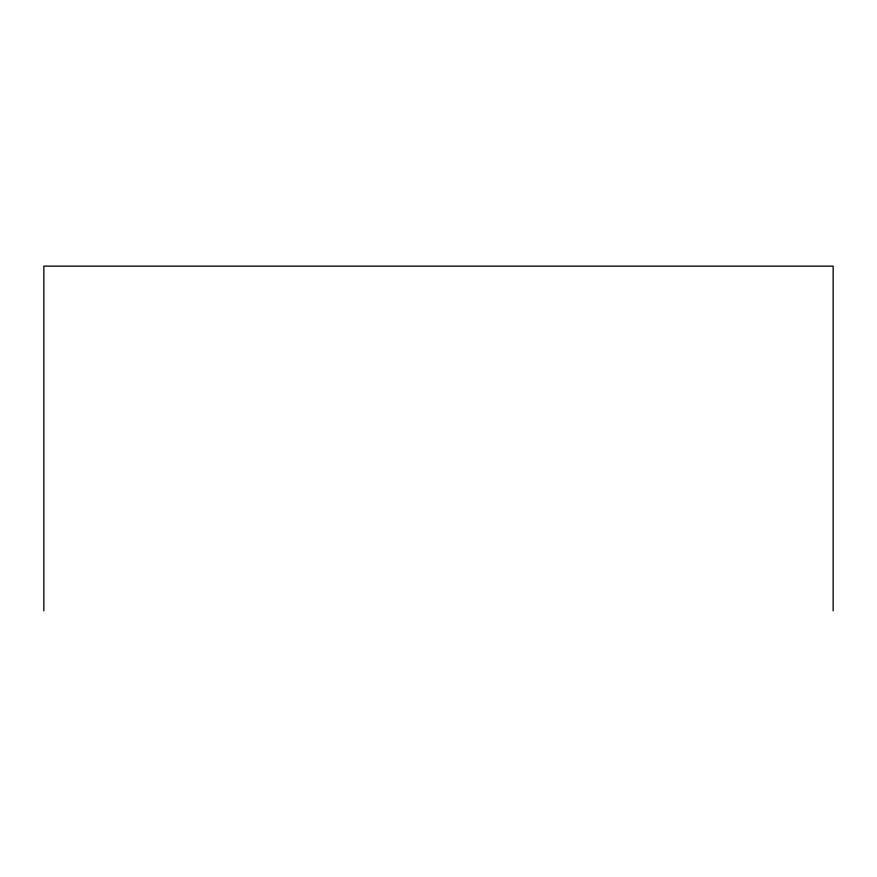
<?xml version="1.0" encoding="UTF-8"?>
<svg xmlns="http://www.w3.org/2000/svg" width="877" height="877" viewBox="0 0 877 877"><rect width="100%" height="100%" fill="white"/><g stroke="black" fill="none" stroke-linecap="round" stroke-linejoin="round"><path stroke-width="1.32" d="M833.15 610.863L833.15 266.137L43.85 266.137L43.85 610.863"/></g></svg>
